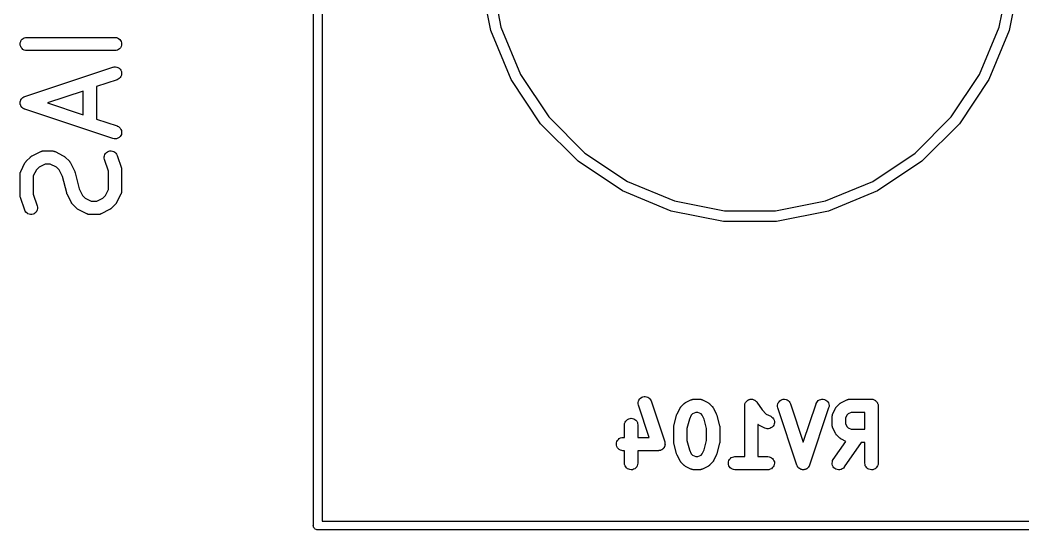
# Model space of a CAD drawing. Extents: x -14.42 to -9.41, y 0.06 to 0.58.
# Drawn here: x -12.6092 to -12.1617, y 0.0571 to 0.2845 of the extents above; entities that cross this region are included whole.
import ezdxf

# ---------------------------------------------------------------- set-up
doc = ezdxf.new("R2010")
doc.units = 0
doc.header["$MEASUREMENT"] = 0
doc.layers.add('BLACK', color=7, linetype='CONTINUOUS')

msp = doc.modelspace()

# ---------------------------------------------------------------- linework, layer by layer
at = {"layer": 'BLACK', "linetype": 'CONTINUOUS'}
for p, q in [((-12.4783, 0.05915), (-12.4783, 0.5314)), ((-12.4744, 0.52953), (-12.4744, 0.06102)), ((-12.3991, 0.27987), (-12.4037, 0.30311)), ((-12.399, 0.30358), (-12.3946, 0.28125)), ((-12.1723, 0.28125), (-12.1679, 0.30358)), ((-12.1632, 0.30311), (-12.1678, 0.27987)), ((-12.3901, 0.25799), (-12.3991, 0.27987)), ((-12.3946, 0.28125), (-12.3859, 0.26021)), ((-12.181, 0.26021), (-12.1723, 0.28125)), ((-12.1678, 0.27987), (-12.1769, 0.25799)), ((-12.6092, 0.27383), (-12.6091, 0.2744)), ((-12.6091, 0.27326), (-12.6092, 0.27383)), ((-12.6091, 0.2744), (-12.6089, 0.27495)), ((-12.6089, 0.2727), (-12.6091, 0.27326)), ((-12.6089, 0.27495), (-12.6087, 0.27546)), ((-12.6087, 0.27546), (-12.6083, 0.27591)), ((-12.6083, 0.27591), (-12.6078, 0.27627)), ((-12.6078, 0.27627), (-12.6073, 0.27654)), ((-12.6073, 0.27654), (-12.6068, 0.27671)), ((-12.6068, 0.27671), (-12.6062, 0.27676)), ((-12.6062, 0.27676), (-12.5668, 0.27676)), ((-12.5668, 0.27676), (-12.5662, 0.2767)), ((-12.5668, 0.27676), (-12.5668, 0.27676)), ((-12.5662, 0.2767), (-12.5657, 0.27652)), ((-12.5657, 0.27652), (-12.5652, 0.27625)), ((-12.5652, 0.27625), (-12.5647, 0.27587)), ((-12.5647, 0.27587), (-12.5644, 0.27543)), ((-12.5644, 0.27543), (-12.5641, 0.27492)), ((-12.5641, 0.27492), (-12.5639, 0.27436)), ((-12.5639, 0.27322), (-12.5641, 0.27266)), ((-12.5639, 0.27436), (-12.5639, 0.27379)), ((-12.5639, 0.27379), (-12.5639, 0.27322)), ((-12.6087, 0.27219), (-12.6089, 0.2727)), ((-12.6083, 0.27174), (-12.6087, 0.27219)), ((-12.6079, 0.27137), (-12.6083, 0.27174)), ((-12.6074, 0.2711), (-12.6079, 0.27137)), ((-12.6068, 0.27092), (-12.6074, 0.2711)), ((-12.6062, 0.27086), (-12.6068, 0.27092)), ((-12.5668, 0.27086), (-12.6062, 0.27086)), ((-12.6062, 0.27086), (-12.6062, 0.27086)), ((-12.5663, 0.27091), (-12.5668, 0.27086)), ((-12.5657, 0.27108), (-12.5663, 0.27091)), ((-12.5652, 0.27135), (-12.5657, 0.27108)), ((-12.5648, 0.27171), (-12.5652, 0.27135)), ((-12.5644, 0.27216), (-12.5648, 0.27171)), ((-12.5641, 0.27266), (-12.5644, 0.27216)), ((-12.6071, 0.25036), (-12.5678, 0.26349)), ((-12.5678, 0.26349), (-12.5677, 0.2635)), ((-12.5677, 0.2635), (-12.5672, 0.26362)), ((-12.5672, 0.26362), (-12.5666, 0.26363)), ((-12.5666, 0.26363), (-12.566, 0.26353)), ((-12.566, 0.26353), (-12.5655, 0.26331)), ((-12.5655, 0.26331), (-12.565, 0.263)), ((-12.565, 0.263), (-12.5646, 0.2626)), ((-12.5646, 0.2626), (-12.5643, 0.26213)), ((-12.5643, 0.26213), (-12.564, 0.2616)), ((-12.564, 0.25989), (-12.5642, 0.25936)), ((-12.564, 0.2616), (-12.5639, 0.26104)), ((-12.5639, 0.26046), (-12.564, 0.25989)), ((-12.5639, 0.26104), (-12.5639, 0.26046)), ((-12.3859, 0.26021), (-12.3732, 0.24128)), ((-12.1937, 0.24128), (-12.181, 0.26021)), ((-12.5659, 0.25788), (-12.5751, 0.25481)), ((-12.5654, 0.25812), (-12.5659, 0.25788)), ((-12.5649, 0.25845), (-12.5654, 0.25812)), ((-12.5645, 0.25887), (-12.5649, 0.25845)), ((-12.5642, 0.25936), (-12.5645, 0.25887)), ((-12.3769, 0.23828), (-12.3901, 0.25799)), ((-12.1769, 0.25799), (-12.19, 0.23828)), ((-12.581, 0.25284), (-12.5969, 0.24756)), ((-12.581, 0.24229), (-12.581, 0.25284)), ((-12.5751, 0.25481), (-12.5751, 0.24032)), ((-12.6092, 0.24738), (-12.6091, 0.24758)), ((-12.6091, 0.2473), (-12.6092, 0.24738)), ((-12.6091, 0.24815), (-12.609, 0.24835)), ((-12.6091, 0.24796), (-12.6091, 0.24815)), ((-12.6091, 0.24787), (-12.6091, 0.24796)), ((-12.6091, 0.24779), (-12.6091, 0.24787)), ((-12.6091, 0.24758), (-12.6091, 0.24779)), ((-12.6091, 0.24721), (-12.6091, 0.2473)), ((-12.6091, 0.24701), (-12.6091, 0.24721)), ((-12.6091, 0.24681), (-12.6091, 0.24701)), ((-12.609, 0.24673), (-12.6091, 0.24681)), ((-12.609, 0.24852), (-12.6089, 0.2487)), ((-12.609, 0.24843), (-12.609, 0.24852)), ((-12.609, 0.24835), (-12.609, 0.24843)), ((-12.609, 0.24665), (-12.609, 0.24673)), ((-12.6089, 0.24646), (-12.609, 0.24665)), ((-12.6089, 0.2487), (-12.6088, 0.24889)), ((-12.6089, 0.24627), (-12.6089, 0.24646)), ((-12.6088, 0.2462), (-12.6089, 0.24627)), ((-12.6088, 0.24904), (-12.6086, 0.24921)), ((-12.6088, 0.24896), (-12.6088, 0.24904)), ((-12.6088, 0.24889), (-12.6088, 0.24896)), ((-12.6088, 0.24612), (-12.6088, 0.2462)), ((-12.6086, 0.24921), (-12.6085, 0.24938)), ((-12.6085, 0.24944), (-12.6084, 0.24951)), ((-12.6085, 0.24938), (-12.6085, 0.24944)), ((-12.6084, 0.24951), (-12.6083, 0.24965)), ((-12.6083, 0.24965), (-12.6081, 0.2498)), ((-12.6081, 0.24985), (-12.608, 0.2499)), ((-12.6081, 0.2498), (-12.6081, 0.24985)), ((-12.608, 0.2499), (-12.6078, 0.25001)), ((-12.6078, 0.25001), (-12.6077, 0.25013)), ((-12.6077, 0.25013), (-12.6076, 0.25016)), ((-12.6076, 0.25016), (-12.6075, 0.25021)), ((-12.6075, 0.25021), (-12.6073, 0.25028)), ((-12.6073, 0.25028), (-12.6071, 0.25036)), ((-12.5969, 0.24756), (-12.581, 0.24229)), ((-12.6087, 0.24595), (-12.6088, 0.24612)), ((-12.6086, 0.24578), (-12.6087, 0.24595)), ((-12.6085, 0.24572), (-12.6086, 0.24578)), ((-12.6085, 0.24565), (-12.6085, 0.24572)), ((-12.6083, 0.24551), (-12.6085, 0.24565)), ((-12.6082, 0.24536), (-12.6083, 0.24551)), ((-12.6081, 0.24531), (-12.6082, 0.24536)), ((-12.608, 0.24525), (-12.6081, 0.24531)), ((-12.6079, 0.24514), (-12.608, 0.24525)), ((-12.6077, 0.24502), (-12.6079, 0.24514)), ((-12.6076, 0.24498), (-12.6077, 0.24502)), ((-12.6076, 0.24494), (-12.6076, 0.24498)), ((-12.6074, 0.24486), (-12.6076, 0.24494)), ((-12.6072, 0.24477), (-12.6074, 0.24486)), ((-12.6071, 0.24476), (-12.6072, 0.24477)), ((-12.5678, 0.23164), (-12.6071, 0.24476)), ((-12.5751, 0.24032), (-12.5659, 0.23724)), ((-12.5659, 0.23724), (-12.5659, 0.23723)), ((-12.5659, 0.23723), (-12.5653, 0.23699)), ((-12.3601, 0.22153), (-12.3769, 0.23828)), ((-12.3732, 0.24128), (-12.3571, 0.22518)), ((-12.2098, 0.22518), (-12.1937, 0.24128)), ((-12.19, 0.23828), (-12.2068, 0.22153)), ((-12.5653, 0.23699), (-12.5649, 0.23665)), ((-12.5649, 0.23665), (-12.5645, 0.23622)), ((-12.5643, 0.23296), (-12.5646, 0.23249)), ((-12.5645, 0.23622), (-12.5642, 0.23573)), ((-12.564, 0.23349), (-12.5643, 0.23296)), ((-12.5642, 0.23573), (-12.564, 0.23519)), ((-12.564, 0.23519), (-12.5639, 0.23462)), ((-12.5639, 0.23405), (-12.564, 0.23349)), ((-12.5639, 0.23462), (-12.5639, 0.23405)), ((-12.5672, 0.23151), (-12.5678, 0.23164)), ((-12.5666, 0.23149), (-12.5672, 0.23151)), ((-12.5661, 0.23159), (-12.5666, 0.23149)), ((-12.5655, 0.23179), (-12.5661, 0.23159)), ((-12.565, 0.2321), (-12.5655, 0.23179)), ((-12.5646, 0.23249), (-12.565, 0.2321)), ((-12.6042, 0.22372), (-12.6041, 0.22379)), ((-12.6041, 0.22379), (-12.6039, 0.22387)), ((-12.6039, 0.22387), (-12.6038, 0.22396)), ((-12.6038, 0.22396), (-12.6, 0.22583)), ((-12.6, 0.22585), (-12.5999, 0.22588)), ((-12.6, 0.22583), (-12.6, 0.22585)), ((-12.5999, 0.22588), (-12.5998, 0.22592)), ((-12.5998, 0.22592), (-12.5996, 0.22598)), ((-12.5996, 0.22598), (-12.5994, 0.22605)), ((-12.5994, 0.22606), (-12.5993, 0.22609)), ((-12.5994, 0.22605), (-12.5994, 0.22606)), ((-12.5993, 0.22609), (-12.5991, 0.22611)), ((-12.5991, 0.22611), (-12.5989, 0.22614)), ((-12.5989, 0.22614), (-12.5988, 0.22614)), ((-12.5988, 0.22614), (-12.5987, 0.22614)), ((-12.5987, 0.22614), (-12.595, 0.22614)), ((-12.595, 0.22614), (-12.5949, 0.22614)), ((-12.5949, 0.22614), (-12.5948, 0.22613)), ((-12.5948, 0.22613), (-12.5947, 0.22614)), ((-12.5947, 0.22614), (-12.5945, 0.2261)), ((-12.5945, 0.2261), (-12.5943, 0.22608)), ((-12.5943, 0.22608), (-12.5943, 0.22605)), ((-12.5943, 0.22605), (-12.5942, 0.22604)), ((-12.5942, 0.22604), (-12.594, 0.22597)), ((-12.594, 0.22597), (-12.5938, 0.2259)), ((-12.5938, 0.2259), (-12.5937, 0.22586)), ((-12.5937, 0.22586), (-12.5936, 0.22583)), ((-12.5936, 0.22583), (-12.5899, 0.22396)), ((-12.5899, 0.22396), (-12.5899, 0.22394)), ((-12.5899, 0.22394), (-12.5897, 0.22385)), ((-12.5897, 0.22385), (-12.5896, 0.22377)), ((-12.5896, 0.22377), (-12.5895, 0.22369)), ((-12.5717, 0.22344), (-12.5715, 0.224)), ((-12.5715, 0.224), (-12.5713, 0.22454)), ((-12.5713, 0.22454), (-12.571, 0.22502)), ((-12.571, 0.22502), (-12.5706, 0.22544)), ((-12.5706, 0.22544), (-12.5702, 0.22577)), ((-12.5702, 0.22577), (-12.5696, 0.226)), ((-12.5696, 0.226), (-12.5691, 0.22612)), ((-12.5691, 0.22612), (-12.5685, 0.22614)), ((-12.5685, 0.22614), (-12.5679, 0.22604)), ((-12.5679, 0.22604), (-12.5674, 0.22583)), ((-12.5674, 0.22583), (-12.5669, 0.22552)), ((-12.5669, 0.22552), (-12.5665, 0.22512)), ((-12.5665, 0.22512), (-12.5661, 0.22465)), ((-12.5661, 0.22465), (-12.5659, 0.22412)), ((-12.5659, 0.22412), (-12.564, 0.2185)), ((-12.3571, 0.22518), (-12.3382, 0.21253)), ((-12.2287, 0.21253), (-12.2098, 0.22518)), ((-12.6088, 0.21701), (-12.607, 0.22076)), ((-12.607, 0.2208), (-12.6069, 0.22094)), ((-12.607, 0.22076), (-12.607, 0.2208)), ((-12.6069, 0.22094), (-12.6068, 0.22108)), ((-12.6068, 0.22108), (-12.6067, 0.22118)), ((-12.6067, 0.22118), (-12.6066, 0.22128)), ((-12.6066, 0.22128), (-12.6065, 0.2214)), ((-12.6065, 0.2214), (-12.6064, 0.22153)), ((-12.6064, 0.22153), (-12.6045, 0.2234)), ((-12.6045, 0.22343), (-12.6044, 0.22354)), ((-12.6045, 0.2234), (-12.6045, 0.22343)), ((-12.6044, 0.22354), (-12.6043, 0.22365)), ((-12.6043, 0.22365), (-12.6042, 0.22372)), ((-12.598, 0.22024), (-12.6007, 0.21889)), ((-12.5957, 0.22024), (-12.598, 0.22024)), ((-12.593, 0.21889), (-12.5957, 0.22024)), ((-12.5895, 0.22369), (-12.5894, 0.22362)), ((-12.5894, 0.22362), (-12.5892, 0.22351)), ((-12.5892, 0.22351), (-12.5891, 0.2234)), ((-12.5891, 0.2234), (-12.5872, 0.22153)), ((-12.5872, 0.22153), (-12.5872, 0.2215)), ((-12.5872, 0.2215), (-12.5871, 0.22137)), ((-12.5871, 0.22137), (-12.587, 0.22125)), ((-12.587, 0.22125), (-12.5869, 0.22115)), ((-12.5869, 0.22115), (-12.5869, 0.22105)), ((-12.5869, 0.22105), (-12.5868, 0.2209)), ((-12.5868, 0.2209), (-12.5867, 0.22076)), ((-12.5867, 0.22076), (-12.5848, 0.21701)), ((-12.5716, 0.22286), (-12.5717, 0.22344)), ((-12.5715, 0.2223), (-12.5716, 0.22286)), ((-12.5715, 0.22226), (-12.5715, 0.2223)), ((-12.5698, 0.21709), (-12.5715, 0.22226)), ((-12.3404, 0.20837), (-12.3601, 0.22153)), ((-12.2068, 0.22153), (-12.2265, 0.20837)), ((-12.6092, 0.21591), (-12.6091, 0.2161)), ((-12.6091, 0.21582), (-12.6092, 0.21591)), ((-12.6092, 0.21573), (-12.6091, 0.21582)), ((-12.6092, 0.21569), (-12.6092, 0.21573)), ((-12.6092, 0.20632), (-12.6092, 0.21569)), ((-12.6091, 0.21647), (-12.609, 0.21666)), ((-12.6091, 0.21639), (-12.6091, 0.21647)), ((-12.6091, 0.21631), (-12.6091, 0.21639)), ((-12.6091, 0.2161), (-12.6091, 0.21631)), ((-12.609, 0.21666), (-12.6089, 0.21685)), ((-12.6089, 0.21693), (-12.6088, 0.21701)), ((-12.6089, 0.21685), (-12.6089, 0.21693)), ((-12.6019, 0.21769), (-12.6033, 0.21499)), ((-12.6033, 0.21499), (-12.6033, 0.2068)), ((-12.6007, 0.21889), (-12.6019, 0.21769)), ((-12.5918, 0.21769), (-12.593, 0.21889)), ((-12.5902, 0.21466), (-12.5918, 0.21769)), ((-12.5848, 0.21701), (-12.5848, 0.21698)), ((-12.5848, 0.21698), (-12.5848, 0.21696)), ((-12.5848, 0.21696), (-12.5848, 0.21695)), ((-12.5848, 0.21695), (-12.5847, 0.21669)), ((-12.5847, 0.21669), (-12.5846, 0.21643)), ((-12.5846, 0.21643), (-12.5846, 0.21642)), ((-12.5846, 0.21642), (-12.5846, 0.21641)), ((-12.5846, 0.21641), (-12.5828, 0.20922)), ((-12.5698, 0.20889), (-12.5698, 0.21709)), ((-12.564, 0.2185), (-12.564, 0.21846)), ((-12.564, 0.21846), (-12.564, 0.2183)), ((-12.564, 0.2183), (-12.5639, 0.21814)), ((-12.5639, 0.21814), (-12.5639, 0.21802)), ((-12.5639, 0.21802), (-12.5639, 0.2179)), ((-12.5639, 0.2179), (-12.5639, 0.21773)), ((-12.5639, 0.21773), (-12.5639, 0.21757)), ((-12.5639, 0.21757), (-12.5639, 0.20819)), ((-12.5884, 0.20748), (-12.5902, 0.21466)), ((-12.3382, 0.21253), (-12.3172, 0.20382)), ((-12.2498, 0.20382), (-12.2287, 0.21253)), ((-12.6091, 0.20615), (-12.6092, 0.20632)), ((-12.6091, 0.20599), (-12.6091, 0.20615)), ((-12.6091, 0.20587), (-12.6091, 0.20599)), ((-12.6091, 0.20574), (-12.6091, 0.20587)), ((-12.6033, 0.2068), (-12.6015, 0.20163)), ((-12.5884, 0.20746), (-12.5884, 0.20748)), ((-12.5884, 0.20745), (-12.5884, 0.20746)), ((-12.5883, 0.20719), (-12.5884, 0.20745)), ((-12.5883, 0.20693), (-12.5883, 0.20719)), ((-12.5882, 0.20692), (-12.5883, 0.20693)), ((-12.5882, 0.20691), (-12.5882, 0.20692)), ((-12.5882, 0.20687), (-12.5882, 0.20691)), ((-12.5863, 0.20312), (-12.5882, 0.20687)), ((-12.5828, 0.20922), (-12.5813, 0.20619)), ((-12.5813, 0.20619), (-12.5801, 0.205)), ((-12.5723, 0.205), (-12.5711, 0.20619)), ((-12.5711, 0.20619), (-12.5698, 0.20889)), ((-12.5642, 0.20687), (-12.5661, 0.20312)), ((-12.5641, 0.20703), (-12.5642, 0.20695)), ((-12.5642, 0.20695), (-12.5642, 0.20687)), ((-12.564, 0.20741), (-12.5641, 0.20722)), ((-12.5641, 0.20722), (-12.5641, 0.20703)), ((-12.5639, 0.20758), (-12.564, 0.2075)), ((-12.564, 0.2075), (-12.564, 0.20741)), ((-12.5639, 0.20819), (-12.5639, 0.20815)), ((-12.5639, 0.20815), (-12.5639, 0.20806)), ((-12.5639, 0.20806), (-12.5639, 0.20798)), ((-12.5639, 0.20798), (-12.5639, 0.20778)), ((-12.5639, 0.20778), (-12.5639, 0.20758)), ((-12.3186, 0.1993), (-12.3404, 0.20837)), ((-12.2265, 0.20837), (-12.2484, 0.1993)), ((-12.6091, 0.20559), (-12.6091, 0.20574)), ((-12.609, 0.20542), (-12.6091, 0.20559)), ((-12.609, 0.20538), (-12.609, 0.20542)), ((-12.6071, 0.19976), (-12.609, 0.20538)), ((-12.6015, 0.20163), (-12.6015, 0.20159)), ((-12.6015, 0.20159), (-12.6014, 0.20103)), ((-12.5863, 0.20298), (-12.5863, 0.20312)), ((-12.5862, 0.20283), (-12.5863, 0.20298)), ((-12.5861, 0.20274), (-12.5862, 0.20283)), ((-12.586, 0.20264), (-12.5861, 0.20274)), ((-12.5859, 0.20251), (-12.586, 0.20264)), ((-12.5858, 0.20239), (-12.5859, 0.20251)), ((-12.5858, 0.20236), (-12.5858, 0.20239)), ((-12.5839, 0.20048), (-12.5858, 0.20236)), ((-12.5801, 0.205), (-12.5774, 0.20365)), ((-12.5774, 0.20365), (-12.575, 0.20365)), ((-12.575, 0.20365), (-12.5723, 0.205)), ((-12.5666, 0.20236), (-12.5685, 0.20048)), ((-12.5665, 0.20248), (-12.5666, 0.20236)), ((-12.5664, 0.2026), (-12.5665, 0.20248)), ((-12.5663, 0.20271), (-12.5664, 0.2026)), ((-12.5662, 0.20295), (-12.5663, 0.2028)), ((-12.5663, 0.2028), (-12.5663, 0.20271)), ((-12.5661, 0.20309), (-12.5662, 0.20295)), ((-12.5661, 0.20312), (-12.5661, 0.20309)), ((-12.3172, 0.20382), (-12.2948, 0.19938)), ((-12.2721, 0.19938), (-12.2498, 0.20382)), ((-12.6069, 0.19923), (-12.6071, 0.19976)), ((-12.6066, 0.19876), (-12.6069, 0.19923)), ((-12.6061, 0.19837), (-12.6066, 0.19876)), ((-12.6057, 0.19806), (-12.6061, 0.19837)), ((-12.6051, 0.19785), (-12.6057, 0.19806)), ((-12.6046, 0.19775), (-12.6051, 0.19785)), ((-12.604, 0.19776), (-12.6046, 0.19775)), ((-12.6034, 0.19789), (-12.604, 0.19776)), ((-12.6029, 0.19812), (-12.6034, 0.19789)), ((-12.6024, 0.19845), (-12.6029, 0.19812)), ((-12.602, 0.19886), (-12.6024, 0.19845)), ((-12.6017, 0.19935), (-12.602, 0.19886)), ((-12.6015, 0.19988), (-12.6017, 0.19935)), ((-12.6014, 0.20045), (-12.6015, 0.19988)), ((-12.6014, 0.20103), (-12.6014, 0.20045)), ((-12.5838, 0.20037), (-12.5839, 0.20048)), ((-12.5837, 0.20026), (-12.5838, 0.20037)), ((-12.5836, 0.20019), (-12.5837, 0.20026)), ((-12.5835, 0.20011), (-12.5836, 0.20019)), ((-12.5833, 0.20004), (-12.5835, 0.20011)), ((-12.5832, 0.19995), (-12.5833, 0.20004)), ((-12.5832, 0.19993), (-12.5832, 0.19995)), ((-12.5794, 0.19805), (-12.5832, 0.19993)), ((-12.5793, 0.19802), (-12.5794, 0.19805)), ((-12.5792, 0.19798), (-12.5793, 0.19802)), ((-12.5791, 0.19792), (-12.5792, 0.19798)), ((-12.5789, 0.19785), (-12.5791, 0.19792)), ((-12.5788, 0.19783), (-12.5789, 0.19785)), ((-12.5787, 0.19781), (-12.5788, 0.19783)), ((-12.5785, 0.19778), (-12.5787, 0.19781)), ((-12.5783, 0.19775), (-12.5785, 0.19778)), ((-12.5782, 0.19775), (-12.5783, 0.19775)), ((-12.5781, 0.19774), (-12.5782, 0.19775)), ((-12.5743, 0.19774), (-12.5781, 0.19774)), ((-12.5781, 0.19774), (-12.5781, 0.19774)), ((-12.5742, 0.19775), (-12.5743, 0.19774)), ((-12.574, 0.19778), (-12.5742, 0.19775)), ((-12.5742, 0.19775), (-12.5742, 0.19775)), ((-12.5738, 0.1978), (-12.574, 0.19778)), ((-12.5737, 0.19782), (-12.5738, 0.1978)), ((-12.5736, 0.19784), (-12.5737, 0.19782)), ((-12.5734, 0.1979), (-12.5736, 0.19784)), ((-12.5732, 0.19796), (-12.5734, 0.1979)), ((-12.5731, 0.198), (-12.5732, 0.19796)), ((-12.573, 0.19805), (-12.5731, 0.19803)), ((-12.5731, 0.19803), (-12.5731, 0.198)), ((-12.5693, 0.19993), (-12.573, 0.19805)), ((-12.5691, 0.20002), (-12.5693, 0.19993)), ((-12.569, 0.20009), (-12.5691, 0.20002)), ((-12.5689, 0.20017), (-12.569, 0.20009)), ((-12.5688, 0.20023), (-12.5689, 0.20017)), ((-12.5687, 0.20035), (-12.5688, 0.20023)), ((-12.5685, 0.20045), (-12.5687, 0.20035)), ((-12.5685, 0.20048), (-12.5685, 0.20045)), ((-12.2953, 0.19468), (-12.3186, 0.1993)), ((-12.2948, 0.19938), (-12.2721, 0.19938)), ((-12.2484, 0.1993), (-12.2716, 0.19468)), ((-12.2716, 0.19468), (-12.2953, 0.19468)), ((-12.3318, 0.11623), (-12.3313, 0.11646)), ((-12.3313, 0.11646), (-12.3307, 0.11659)), ((-12.3307, 0.11659), (-12.3302, 0.1166)), ((-12.3302, 0.1166), (-12.3296, 0.1165)), ((-12.3296, 0.1165), (-12.3291, 0.11629)), ((-12.3333, 0.1139), (-12.3332, 0.11447)), ((-12.3333, 0.11333), (-12.3333, 0.1139)), ((-12.3332, 0.11276), (-12.3333, 0.11333)), ((-12.3332, 0.11447), (-12.333, 0.11501)), ((-12.3332, 0.11272), (-12.3332, 0.11276)), ((-12.3284, 0.09833), (-12.3332, 0.11272)), ((-12.333, 0.11501), (-12.3327, 0.11549)), ((-12.3327, 0.11549), (-12.3323, 0.1159)), ((-12.3323, 0.1159), (-12.3318, 0.11623)), ((-12.3291, 0.11629), (-12.3286, 0.11599)), ((-12.3286, 0.11599), (-12.3281, 0.11559)), ((-12.3281, 0.11559), (-12.3278, 0.11512)), ((-12.3278, 0.11512), (-12.3276, 0.11459)), ((-12.3276, 0.11459), (-12.3215, 0.09631)), ((-12.3144, 0.11184), (-12.3143, 0.11196)), ((-12.3143, 0.11196), (-12.3142, 0.11209)), ((-12.3142, 0.11209), (-12.313, 0.11331)), ((-12.313, 0.11331), (-12.3129, 0.11334)), ((-12.3129, 0.11334), (-12.3128, 0.11344)), ((-12.3128, 0.11344), (-12.3127, 0.11356)), ((-12.3127, 0.11356), (-12.3126, 0.11362)), ((-12.3126, 0.11362), (-12.3125, 0.1137)), ((-12.3125, 0.1137), (-12.3123, 0.11377)), ((-12.3123, 0.11377), (-12.3122, 0.11386)), ((-12.3122, 0.11386), (-12.3098, 0.11508)), ((-12.3098, 0.11508), (-12.3097, 0.1151)), ((-12.3097, 0.1151), (-12.3096, 0.11513)), ((-12.3096, 0.11517), (-12.3094, 0.11523)), ((-12.3096, 0.11513), (-12.3096, 0.11517)), ((-12.3094, 0.11523), (-12.3092, 0.1153)), ((-12.3092, 0.1153), (-12.3091, 0.11531)), ((-12.3091, 0.11531), (-12.309, 0.11534)), ((-12.309, 0.11534), (-12.3088, 0.11535)), ((-12.3088, 0.11535), (-12.3086, 0.11539)), ((-12.3086, 0.11539), (-12.3085, 0.11538)), ((-12.3085, 0.11538), (-12.3084, 0.11539)), ((-12.3084, 0.11539), (-12.306, 0.11539)), ((-12.306, 0.11539), (-12.3059, 0.11538)), ((-12.306, 0.11539), (-12.306, 0.11539)), ((-12.3059, 0.11538), (-12.3058, 0.11538)), ((-12.3058, 0.11538), (-12.3056, 0.11535)), ((-12.3056, 0.11535), (-12.3054, 0.11533)), ((-12.3054, 0.11533), (-12.3053, 0.1153)), ((-12.3053, 0.1153), (-12.3052, 0.11529)), ((-12.3052, 0.11529), (-12.305, 0.11521)), ((-12.305, 0.11521), (-12.3048, 0.11515)), ((-12.3048, 0.11515), (-12.3048, 0.11511)), ((-12.3048, 0.11511), (-12.3047, 0.11508)), ((-12.3047, 0.11508), (-12.3023, 0.11386)), ((-12.3023, 0.11386), (-12.3022, 0.11384)), ((-12.3022, 0.11384), (-12.3021, 0.11375)), ((-12.3021, 0.11375), (-12.3019, 0.11367)), ((-12.3019, 0.11367), (-12.3018, 0.1136)), ((-12.3018, 0.1136), (-12.3017, 0.11353)), ((-12.3017, 0.11353), (-12.3016, 0.11341)), ((-12.3016, 0.11341), (-12.3015, 0.11331)), ((-12.3015, 0.11331), (-12.3003, 0.11209)), ((-12.3003, 0.11209), (-12.3002, 0.11206)), ((-12.3002, 0.11206), (-12.3001, 0.11193)), ((-12.3001, 0.11193), (-12.3, 0.11181)), ((-12.2858, 0.11276), (-12.2857, 0.11305)), ((-12.2858, 0.11248), (-12.2858, 0.11276)), ((-12.2858, 0.11244), (-12.2858, 0.11248)), ((-12.2858, 0.11248), (-12.2858, 0.11248)), ((-12.2858, 0.11248), (-12.2858, 0.11248)), ((-12.2858, 0.11248), (-12.2858, 0.11248)), ((-12.2858, 0.0898), (-12.2858, 0.11244)), ((-12.2857, 0.11334), (-12.2856, 0.1136)), ((-12.2857, 0.11305), (-12.2857, 0.11334)), ((-12.2857, 0.11305), (-12.2857, 0.11305)), ((-12.2857, 0.11305), (-12.2857, 0.11305)), ((-12.2856, 0.1136), (-12.2854, 0.11386)), ((-12.2856, 0.1136), (-12.2856, 0.1136)), ((-12.2856, 0.1136), (-12.2856, 0.1136)), ((-12.2854, 0.11386), (-12.2853, 0.1141)), ((-12.2853, 0.11411), (-12.2851, 0.11433)), ((-12.2853, 0.1141), (-12.2853, 0.11411)), ((-12.2853, 0.1141), (-12.2853, 0.1141)), ((-12.2851, 0.11433), (-12.2849, 0.11454)), ((-12.2849, 0.11455), (-12.2847, 0.11472)), ((-12.2849, 0.11454), (-12.2849, 0.11455)), ((-12.2849, 0.11455), (-12.2849, 0.11455)), ((-12.2847, 0.11472), (-12.2845, 0.11491)), ((-12.2845, 0.11491), (-12.2842, 0.11504)), ((-12.2845, 0.11491), (-12.2845, 0.11491)), ((-12.2845, 0.11491), (-12.2845, 0.11491)), ((-12.2842, 0.11504), (-12.284, 0.11517)), ((-12.284, 0.11518), (-12.2837, 0.11526)), ((-12.284, 0.11517), (-12.284, 0.11518)), ((-12.284, 0.11518), (-12.284, 0.11518)), ((-12.2837, 0.11526), (-12.2834, 0.11534)), ((-12.2834, 0.11534), (-12.2831, 0.11536)), ((-12.2834, 0.11534), (-12.2834, 0.11534)), ((-12.2834, 0.11534), (-12.2834, 0.11534)), ((-12.2831, 0.11536), (-12.2828, 0.11539)), ((-12.2828, 0.11539), (-12.2828, 0.11539)), ((-12.2828, 0.11539), (-12.2826, 0.11536)), ((-12.2828, 0.11539), (-12.2828, 0.11539)), ((-12.2826, 0.11536), (-12.2823, 0.11533)), ((-12.2823, 0.11533), (-12.2823, 0.11533)), ((-12.2823, 0.11533), (-12.2823, 0.11533)), ((-12.2823, 0.11533), (-12.282, 0.11525)), ((-12.282, 0.11525), (-12.2817, 0.11516)), ((-12.2817, 0.11516), (-12.2817, 0.11516)), ((-12.2817, 0.11516), (-12.2817, 0.11516)), ((-12.2817, 0.11516), (-12.2814, 0.11502)), ((-12.2814, 0.11502), (-12.2812, 0.11489)), ((-12.2812, 0.11489), (-12.2812, 0.11489)), ((-12.2812, 0.11489), (-12.2812, 0.11489)), ((-12.2812, 0.11489), (-12.281, 0.1147)), ((-12.281, 0.1147), (-12.2808, 0.11452)), ((-12.2808, 0.11452), (-12.2808, 0.11452)), ((-12.2808, 0.11452), (-12.2808, 0.11452)), ((-12.2808, 0.11452), (-12.2806, 0.1143)), ((-12.2806, 0.1143), (-12.2804, 0.11408)), ((-12.2804, 0.11408), (-12.2781, 0.11066)), ((-12.2712, 0.11268), (-12.2711, 0.11325)), ((-12.2712, 0.11211), (-12.2712, 0.11268)), ((-12.271, 0.11154), (-12.2712, 0.11211)), ((-12.2711, 0.11325), (-12.2709, 0.11379)), ((-12.2709, 0.11379), (-12.2705, 0.11427)), ((-12.2705, 0.11427), (-12.2701, 0.11469)), ((-12.2701, 0.11469), (-12.2697, 0.11502)), ((-12.2697, 0.11502), (-12.2691, 0.11525)), ((-12.2691, 0.11525), (-12.2686, 0.11537)), ((-12.2686, 0.11537), (-12.268, 0.11538)), ((-12.268, 0.11538), (-12.2674, 0.11528)), ((-12.2674, 0.11528), (-12.2669, 0.11507)), ((-12.2669, 0.11507), (-12.2664, 0.11477)), ((-12.2664, 0.11477), (-12.266, 0.11437)), ((-12.266, 0.11437), (-12.2657, 0.1139)), ((-12.2657, 0.1139), (-12.2654, 0.11337)), ((-12.2654, 0.11337), (-12.2597, 0.09619)), ((-12.2597, 0.09619), (-12.254, 0.11337)), ((-12.254, 0.11341), (-12.2537, 0.11393)), ((-12.254, 0.11337), (-12.254, 0.11341)), ((-12.2537, 0.11393), (-12.2534, 0.1144)), ((-12.2534, 0.1144), (-12.253, 0.11479)), ((-12.253, 0.11479), (-12.2525, 0.11509)), ((-12.2525, 0.11509), (-12.2519, 0.11529)), ((-12.2519, 0.11529), (-12.2514, 0.11539)), ((-12.2514, 0.11539), (-12.2508, 0.11537)), ((-12.2508, 0.11537), (-12.2502, 0.11523)), ((-12.2502, 0.11523), (-12.2497, 0.11499)), ((-12.2497, 0.11499), (-12.2492, 0.11466)), ((-12.2492, 0.11466), (-12.2488, 0.11424)), ((-12.2488, 0.11424), (-12.2485, 0.11375)), ((-12.2485, 0.11375), (-12.2483, 0.11321)), ((-12.2482, 0.11207), (-12.2484, 0.11151)), ((-12.2483, 0.11321), (-12.2482, 0.11264)), ((-12.2482, 0.11264), (-12.2482, 0.11207)), ((-12.245, 0.11184), (-12.2448, 0.11196)), ((-12.2448, 0.11196), (-12.2447, 0.11209)), ((-12.2447, 0.11209), (-12.2435, 0.11331)), ((-12.2435, 0.11334), (-12.2434, 0.11344)), ((-12.2435, 0.11331), (-12.2435, 0.11334)), ((-12.2434, 0.11344), (-12.2432, 0.11356)), ((-12.2432, 0.11356), (-12.2431, 0.11362)), ((-12.2431, 0.11362), (-12.243, 0.1137)), ((-12.243, 0.1137), (-12.2429, 0.11377)), ((-12.2429, 0.11377), (-12.2427, 0.11386)), ((-12.2427, 0.11386), (-12.2403, 0.11508)), ((-12.2403, 0.1151), (-12.2402, 0.11513)), ((-12.2403, 0.11508), (-12.2403, 0.1151)), ((-12.2402, 0.11513), (-12.2401, 0.11517)), ((-12.2401, 0.11517), (-12.2399, 0.11523)), ((-12.2399, 0.11523), (-12.2397, 0.1153)), ((-12.2397, 0.1153), (-12.2396, 0.11531)), ((-12.2396, 0.11534), (-12.2394, 0.11535)), ((-12.2396, 0.11531), (-12.2396, 0.11534)), ((-12.2394, 0.11535), (-12.2392, 0.11539)), ((-12.2392, 0.11539), (-12.2391, 0.11538)), ((-12.2391, 0.11538), (-12.239, 0.11539)), ((-12.239, 0.11539), (-12.2292, 0.11539)), ((-12.2292, 0.11539), (-12.2292, 0.11539)), ((-12.2292, 0.11539), (-12.2292, 0.11539)), ((-12.2292, 0.11539), (-12.2292, 0.11539)), ((-12.2292, 0.11539), (-12.2289, 0.11536)), ((-12.2292, 0.11539), (-12.2292, 0.11539)), ((-12.2289, 0.11536), (-12.2286, 0.11533)), ((-12.2286, 0.11533), (-12.2286, 0.11533)), ((-12.2286, 0.11533), (-12.2286, 0.11533)), ((-12.2286, 0.11533), (-12.2284, 0.11524)), ((-12.2284, 0.11524), (-12.2281, 0.11516)), ((-12.2281, 0.11516), (-12.2281, 0.11516)), ((-12.2281, 0.11516), (-12.2281, 0.11515)), ((-12.2281, 0.11515), (-12.2278, 0.11502)), ((-12.2278, 0.11502), (-12.2276, 0.11489)), ((-12.2276, 0.11489), (-12.2276, 0.11488)), ((-12.2276, 0.11488), (-12.2276, 0.11488)), ((-12.2276, 0.11488), (-12.2274, 0.1147)), ((-12.2274, 0.1147), (-12.2271, 0.11452)), ((-12.2271, 0.11452), (-12.2271, 0.11451)), ((-12.2271, 0.11451), (-12.2271, 0.1145)), ((-12.2271, 0.1145), (-12.227, 0.11429)), ((-12.227, 0.11429), (-12.2268, 0.11407)), ((-12.2268, 0.11407), (-12.2268, 0.11406)), ((-12.2268, 0.11406), (-12.2268, 0.11406)), ((-12.2268, 0.11406), (-12.2266, 0.11381)), ((-12.2266, 0.11381), (-12.2265, 0.11356)), ((-12.2265, 0.11356), (-12.2265, 0.11355)), ((-12.2265, 0.11355), (-12.2265, 0.11354)), ((-12.2265, 0.11354), (-12.2264, 0.11328)), ((-12.2264, 0.11328), (-12.2263, 0.11301)), ((-12.2263, 0.11301), (-12.2263, 0.113)), ((-12.2263, 0.113), (-12.2263, 0.11299)), ((-12.2263, 0.11299), (-12.2263, 0.11272)), ((-12.2263, 0.11272), (-12.2263, 0.11244)), ((-12.2263, 0.11244), (-12.2263, 0.08685)), ((-12.3174, 0.10341), (-12.3162, 0.10828)), ((-12.3162, 0.10835), (-12.3161, 0.1086)), ((-12.3162, 0.10833), (-12.3162, 0.10835)), ((-12.3162, 0.10832), (-12.3162, 0.10833)), ((-12.3162, 0.10828), (-12.3162, 0.10832)), ((-12.3161, 0.1086), (-12.316, 0.10886)), ((-12.316, 0.10888), (-12.3147, 0.11132)), ((-12.316, 0.10887), (-12.316, 0.10888)), ((-12.316, 0.10886), (-12.316, 0.10887)), ((-12.3147, 0.11136), (-12.3146, 0.1115)), ((-12.3147, 0.11132), (-12.3147, 0.11136)), ((-12.3146, 0.11164), (-12.3145, 0.11174)), ((-12.3146, 0.1115), (-12.3146, 0.11164)), ((-12.3145, 0.11174), (-12.3144, 0.11184)), ((-12.3097, 0.10825), (-12.3105, 0.10653)), ((-12.3091, 0.10879), (-12.3097, 0.10825)), ((-12.3077, 0.10949), (-12.3091, 0.10879)), ((-12.3067, 0.10949), (-12.3077, 0.10949)), ((-12.3053, 0.10879), (-12.3067, 0.10949)), ((-12.3048, 0.10825), (-12.3053, 0.10879)), ((-12.3039, 0.10653), (-12.3048, 0.10825)), ((-12.3, 0.11181), (-12.3, 0.11171)), ((-12.3, 0.11171), (-12.2999, 0.11161)), ((-12.2999, 0.11161), (-12.2998, 0.11146)), ((-12.2998, 0.11146), (-12.2997, 0.11132)), ((-12.2997, 0.11132), (-12.2985, 0.10888)), ((-12.2985, 0.10888), (-12.2985, 0.10885)), ((-12.2985, 0.10885), (-12.2985, 0.10884)), ((-12.2985, 0.10884), (-12.2985, 0.10882)), ((-12.2985, 0.10882), (-12.2984, 0.10856)), ((-12.2984, 0.10856), (-12.2983, 0.10831)), ((-12.2983, 0.10831), (-12.2983, 0.10829)), ((-12.2983, 0.10829), (-12.2983, 0.10828)), ((-12.2983, 0.10828), (-12.2971, 0.10341)), ((-12.2781, 0.11066), (-12.2762, 0.10877)), ((-12.2762, 0.10877), (-12.2742, 0.10777)), ((-12.2742, 0.10777), (-12.2742, 0.10775)), ((-12.2742, 0.10775), (-12.2737, 0.10744)), ((-12.2737, 0.10744), (-12.2733, 0.10704)), ((-12.271, 0.11151), (-12.271, 0.11154)), ((-12.2625, 0.08591), (-12.271, 0.11151)), ((-12.2484, 0.11151), (-12.2569, 0.08591)), ((-12.2468, 0.10798), (-12.2467, 0.10818)), ((-12.2468, 0.10778), (-12.2468, 0.10798)), ((-12.2468, 0.10769), (-12.2468, 0.10778)), ((-12.2468, 0.10761), (-12.2468, 0.10769)), ((-12.2468, 0.10756), (-12.2468, 0.10761)), ((-12.2468, 0.10391), (-12.2468, 0.10756)), ((-12.2467, 0.10835), (-12.2466, 0.10854)), ((-12.2467, 0.10826), (-12.2467, 0.10835)), ((-12.2467, 0.10818), (-12.2467, 0.10826)), ((-12.2466, 0.10873), (-12.2465, 0.1088)), ((-12.2466, 0.10854), (-12.2466, 0.10873)), ((-12.2465, 0.10888), (-12.2453, 0.11132)), ((-12.2465, 0.1088), (-12.2465, 0.10888)), ((-12.2453, 0.11136), (-12.2452, 0.1115)), ((-12.2453, 0.11132), (-12.2453, 0.11136)), ((-12.2452, 0.1115), (-12.2451, 0.11164)), ((-12.2451, 0.11164), (-12.245, 0.11174)), ((-12.245, 0.11174), (-12.245, 0.11184)), ((-12.2402, 0.10825), (-12.2409, 0.10687)), ((-12.2397, 0.10879), (-12.2402, 0.10825)), ((-12.2383, 0.10949), (-12.2397, 0.10879)), ((-12.2322, 0.10949), (-12.2383, 0.10949)), ((-12.2322, 0.10199), (-12.2322, 0.10949)), ((-12.3394, 0.10452), (-12.3392, 0.10507)), ((-12.3394, 0.10395), (-12.3394, 0.10452)), ((-12.3394, 0.10391), (-12.3394, 0.10395)), ((-12.3394, 0.09833), (-12.3394, 0.10391)), ((-12.3392, 0.10507), (-12.3389, 0.10558)), ((-12.3389, 0.10558), (-12.3385, 0.10602)), ((-12.3385, 0.10602), (-12.3381, 0.10638)), ((-12.3381, 0.10638), (-12.3376, 0.10665)), ((-12.3376, 0.10665), (-12.337, 0.10681)), ((-12.337, 0.10681), (-12.3365, 0.10686)), ((-12.3365, 0.10686), (-12.3359, 0.1068)), ((-12.3359, 0.1068), (-12.3353, 0.10663)), ((-12.3353, 0.10663), (-12.3348, 0.10636)), ((-12.3348, 0.10636), (-12.3344, 0.10599)), ((-12.3344, 0.10599), (-12.334, 0.10554)), ((-12.334, 0.10554), (-12.3337, 0.10503)), ((-12.3337, 0.10503), (-12.3336, 0.10448)), ((-12.3336, 0.10448), (-12.3335, 0.10391)), ((-12.3335, 0.10391), (-12.3335, 0.09833)), ((-12.3175, 0.10307), (-12.3174, 0.1033)), ((-12.3175, 0.10284), (-12.3175, 0.10307)), ((-12.3174, 0.10335), (-12.3174, 0.10341)), ((-12.3174, 0.1033), (-12.3174, 0.10335)), ((-12.3105, 0.10653), (-12.3116, 0.10233)), ((-12.3029, 0.10233), (-12.3039, 0.10653)), ((-12.2971, 0.10341), (-12.297, 0.10337)), ((-12.297, 0.10337), (-12.297, 0.10331)), ((-12.297, 0.10331), (-12.297, 0.10326)), ((-12.297, 0.10326), (-12.297, 0.10303)), ((-12.297, 0.10303), (-12.297, 0.10279)), ((-12.2798, 0.10404), (-12.2799, 0.10412)), ((-12.2799, 0.10412), (-12.2799, 0.0898)), ((-12.2797, 0.10397), (-12.2798, 0.10404)), ((-12.2796, 0.10389), (-12.2797, 0.10397)), ((-12.2795, 0.10381), (-12.2796, 0.10389)), ((-12.2793, 0.10372), (-12.2795, 0.10381)), ((-12.2793, 0.10371), (-12.2793, 0.10372)), ((-12.2769, 0.10249), (-12.2793, 0.10371)), ((-12.2732, 0.1033), (-12.2736, 0.10289)), ((-12.2733, 0.10704), (-12.273, 0.10656)), ((-12.2729, 0.10379), (-12.2732, 0.1033)), ((-12.273, 0.10656), (-12.2727, 0.10603)), ((-12.2727, 0.10433), (-12.2729, 0.10379)), ((-12.2727, 0.10603), (-12.2726, 0.10547)), ((-12.2726, 0.10489), (-12.2727, 0.10433)), ((-12.2726, 0.10547), (-12.2726, 0.10489)), ((-12.2468, 0.10382), (-12.2468, 0.10391)), ((-12.2468, 0.10374), (-12.2468, 0.10382)), ((-12.2468, 0.10354), (-12.2468, 0.10374)), ((-12.2468, 0.10333), (-12.2468, 0.10354)), ((-12.2467, 0.10325), (-12.2468, 0.10333)), ((-12.2467, 0.10317), (-12.2467, 0.10325)), ((-12.2466, 0.10298), (-12.2467, 0.10317)), ((-12.2466, 0.10278), (-12.2466, 0.10298)), ((-12.2409, 0.10687), (-12.2409, 0.10461)), ((-12.2409, 0.10461), (-12.2402, 0.10322)), ((-12.2402, 0.10322), (-12.2397, 0.10268)), ((-12.3175, 0.10278), (-12.3175, 0.10284)), ((-12.3175, 0.10273), (-12.3175, 0.10278)), ((-12.3175, 0.10269), (-12.3175, 0.10273)), ((-12.3175, 0.0966), (-12.3175, 0.10269)), ((-12.3116, 0.10233), (-12.3116, 0.09696)), ((-12.3029, 0.09696), (-12.3029, 0.10233)), ((-12.297, 0.10279), (-12.297, 0.10274)), ((-12.297, 0.10274), (-12.297, 0.10269)), ((-12.297, 0.10269), (-12.297, 0.0966)), ((-12.2763, 0.10228), (-12.2769, 0.10249)), ((-12.2758, 0.10218), (-12.2763, 0.10228)), ((-12.2752, 0.1022), (-12.2758, 0.10218)), ((-12.2746, 0.10232), (-12.2752, 0.1022)), ((-12.2741, 0.10256), (-12.2746, 0.10232)), ((-12.2736, 0.10289), (-12.2741, 0.10256)), ((-12.2465, 0.10271), (-12.2466, 0.10278)), ((-12.2465, 0.10262), (-12.2465, 0.10271)), ((-12.2465, 0.10259), (-12.2465, 0.10262)), ((-12.2453, 0.10015), (-12.2465, 0.10259)), ((-12.2452, 0.10001), (-12.2453, 0.10015)), ((-12.2451, 0.09986), (-12.2452, 0.10001)), ((-12.245, 0.09977), (-12.2451, 0.09986)), ((-12.245, 0.09966), (-12.245, 0.09977)), ((-12.2449, 0.09954), (-12.245, 0.09966)), ((-12.2448, 0.09941), (-12.2449, 0.09954)), ((-12.2447, 0.09938), (-12.2448, 0.09941)), ((-12.2435, 0.09817), (-12.2447, 0.09938)), ((-12.2397, 0.10268), (-12.2383, 0.10199)), ((-12.2383, 0.10199), (-12.2322, 0.10199)), ((-12.3431, 0.0954), (-12.343, 0.09597)), ((-12.343, 0.09483), (-12.3431, 0.0954)), ((-12.343, 0.09597), (-12.3429, 0.09652)), ((-12.3429, 0.09427), (-12.343, 0.09483)), ((-12.3429, 0.09652), (-12.3426, 0.09703)), ((-12.3426, 0.09376), (-12.3429, 0.09427)), ((-12.3426, 0.09703), (-12.3422, 0.09747)), ((-12.3422, 0.09747), (-12.3418, 0.09784)), ((-12.3418, 0.09784), (-12.3413, 0.09811)), ((-12.3413, 0.09811), (-12.3407, 0.09828)), ((-12.3407, 0.09828), (-12.3401, 0.09833)), ((-12.3401, 0.09833), (-12.3394, 0.09833)), ((-12.3335, 0.09833), (-12.3284, 0.09833)), ((-12.3217, 0.09403), (-12.3218, 0.09388)), ((-12.3216, 0.09414), (-12.3217, 0.09403)), ((-12.3215, 0.0944), (-12.3216, 0.09423)), ((-12.3216, 0.09423), (-12.3216, 0.09414)), ((-12.3215, 0.09631), (-12.3215, 0.09627)), ((-12.3215, 0.09627), (-12.3214, 0.0961)), ((-12.3214, 0.09457), (-12.3215, 0.0944)), ((-12.3214, 0.0961), (-12.3214, 0.09593)), ((-12.3214, 0.09593), (-12.3214, 0.09582)), ((-12.3214, 0.09582), (-12.3214, 0.09571)), ((-12.3214, 0.09571), (-12.3214, 0.09553)), ((-12.3214, 0.09553), (-12.3213, 0.09536)), ((-12.3213, 0.09513), (-12.3214, 0.09496)), ((-12.3214, 0.09496), (-12.3214, 0.09478)), ((-12.3214, 0.09478), (-12.3214, 0.09468)), ((-12.3214, 0.09468), (-12.3214, 0.09457)), ((-12.3213, 0.09536), (-12.3213, 0.09525)), ((-12.3213, 0.09525), (-12.3213, 0.09513)), ((-12.3175, 0.09654), (-12.3175, 0.0966)), ((-12.3175, 0.09649), (-12.3175, 0.09654)), ((-12.3175, 0.09626), (-12.3175, 0.09649)), ((-12.3174, 0.09602), (-12.3175, 0.09626)), ((-12.3174, 0.09597), (-12.3174, 0.09602)), ((-12.3174, 0.09592), (-12.3174, 0.09597)), ((-12.3174, 0.09588), (-12.3174, 0.09592)), ((-12.3162, 0.09101), (-12.3174, 0.09588)), ((-12.3116, 0.09696), (-12.3105, 0.09275)), ((-12.3039, 0.09275), (-12.3029, 0.09696)), ((-12.2971, 0.09588), (-12.2983, 0.09101)), ((-12.297, 0.09593), (-12.2971, 0.09588)), ((-12.297, 0.0966), (-12.297, 0.09656)), ((-12.297, 0.09656), (-12.297, 0.0965)), ((-12.297, 0.0965), (-12.297, 0.09645)), ((-12.297, 0.09645), (-12.297, 0.09622)), ((-12.297, 0.09622), (-12.297, 0.09598)), ((-12.297, 0.09598), (-12.297, 0.09593)), ((-12.2463, 0.08854), (-12.2407, 0.09657)), ((-12.2434, 0.09806), (-12.2435, 0.09817)), ((-12.2433, 0.09794), (-12.2434, 0.09806)), ((-12.2432, 0.09788), (-12.2433, 0.09794)), ((-12.2431, 0.0978), (-12.2432, 0.09788)), ((-12.2429, 0.09772), (-12.2431, 0.0978)), ((-12.2428, 0.09763), (-12.2429, 0.09772)), ((-12.2427, 0.09761), (-12.2428, 0.09763)), ((-12.2407, 0.09657), (-12.2427, 0.09761)), ((-12.2338, 0.09608), (-12.2414, 0.08516)), ((-12.2322, 0.09608), (-12.2338, 0.09608)), ((-12.2322, 0.08685), (-12.2322, 0.09608)), ((-12.3422, 0.09331), (-12.3426, 0.09376)), ((-12.3418, 0.09294), (-12.3422, 0.09331)), ((-12.3413, 0.09266), (-12.3418, 0.09294)), ((-12.3407, 0.09249), (-12.3413, 0.09266)), ((-12.3402, 0.09243), (-12.3407, 0.09249)), ((-12.3401, 0.09243), (-12.3402, 0.09243)), ((-12.3394, 0.09243), (-12.3401, 0.09243)), ((-12.3394, 0.08685), (-12.3394, 0.09243)), ((-12.3243, 0.09243), (-12.3335, 0.09243)), ((-12.3335, 0.09243), (-12.3335, 0.08685)), ((-12.3241, 0.09244), (-12.3243, 0.09243)), ((-12.3239, 0.09245), (-12.3241, 0.09244)), ((-12.3238, 0.09247), (-12.3239, 0.09245)), ((-12.3237, 0.09248), (-12.3238, 0.09247)), ((-12.3235, 0.09253), (-12.3237, 0.09248)), ((-12.3234, 0.09257), (-12.3235, 0.09253)), ((-12.3233, 0.09262), (-12.3234, 0.09257)), ((-12.3232, 0.09265), (-12.3233, 0.09262)), ((-12.323, 0.09273), (-12.3232, 0.09265)), ((-12.3228, 0.0928), (-12.323, 0.09273)), ((-12.3227, 0.09292), (-12.3228, 0.09287)), ((-12.3228, 0.09287), (-12.3228, 0.0928)), ((-12.3225, 0.09303), (-12.3227, 0.09292)), ((-12.3224, 0.09313), (-12.3225, 0.09303)), ((-12.3223, 0.09321), (-12.3224, 0.09313)), ((-12.3222, 0.09328), (-12.3223, 0.09321)), ((-12.3221, 0.09342), (-12.3222, 0.09328)), ((-12.322, 0.09355), (-12.3221, 0.09342)), ((-12.3219, 0.09364), (-12.322, 0.09355)), ((-12.3218, 0.09373), (-12.3219, 0.09364)), ((-12.3218, 0.09388), (-12.3218, 0.09373)), ((-12.3162, 0.09099), (-12.3162, 0.09101)), ((-12.3162, 0.09098), (-12.3162, 0.09099)), ((-12.3161, 0.09072), (-12.3162, 0.09098)), ((-12.316, 0.09046), (-12.3161, 0.09072)), ((-12.316, 0.09045), (-12.316, 0.09046)), ((-12.316, 0.09044), (-12.316, 0.09045)), ((-12.316, 0.0904), (-12.316, 0.09044)), ((-12.3147, 0.08797), (-12.316, 0.0904)), ((-12.3105, 0.09275), (-12.3097, 0.09103)), ((-12.3097, 0.09103), (-12.3091, 0.09049)), ((-12.3091, 0.09049), (-12.3077, 0.0898)), ((-12.3077, 0.0898), (-12.3067, 0.0898)), ((-12.3067, 0.0898), (-12.3053, 0.09049)), ((-12.3053, 0.09049), (-12.3048, 0.09103)), ((-12.3048, 0.09103), (-12.3039, 0.09275)), ((-12.2985, 0.0904), (-12.2997, 0.08797)), ((-12.2984, 0.09068), (-12.2985, 0.09043)), ((-12.2985, 0.09043), (-12.2985, 0.09042)), ((-12.2985, 0.09042), (-12.2985, 0.0904)), ((-12.2983, 0.09094), (-12.2984, 0.09068)), ((-12.2983, 0.09101), (-12.2983, 0.09097)), ((-12.2983, 0.09097), (-12.2983, 0.09095)), ((-12.2983, 0.09095), (-12.2983, 0.09094)), ((-12.2918, 0.08931), (-12.2913, 0.08958)), ((-12.2913, 0.08958), (-12.2907, 0.08975)), ((-12.2907, 0.08975), (-12.2902, 0.0898)), ((-12.2902, 0.0898), (-12.2858, 0.0898)), ((-12.2799, 0.0898), (-12.2755, 0.0898)), ((-12.2755, 0.0898), (-12.2755, 0.0898)), ((-12.2755, 0.0898), (-12.2749, 0.08974)), ((-12.2749, 0.08974), (-12.2744, 0.08956)), ((-12.2744, 0.08956), (-12.2739, 0.08928)), ((-12.3394, 0.08628), (-12.3394, 0.08685)), ((-12.3392, 0.08572), (-12.3394, 0.08628)), ((-12.3389, 0.08521), (-12.3392, 0.08572)), ((-12.3386, 0.08477), (-12.3389, 0.08521)), ((-12.334, 0.08518), (-12.3344, 0.08474)), ((-12.3338, 0.08569), (-12.334, 0.08518)), ((-12.3336, 0.08623), (-12.3338, 0.08569)), ((-12.3335, 0.08681), (-12.3336, 0.08623)), ((-12.3335, 0.08685), (-12.3335, 0.08681)), ((-12.3147, 0.08782), (-12.3147, 0.08797)), ((-12.3146, 0.08768), (-12.3147, 0.08782)), ((-12.3145, 0.08758), (-12.3146, 0.08768)), ((-12.3144, 0.08748), (-12.3145, 0.08758)), ((-12.3143, 0.08736), (-12.3144, 0.08748)), ((-12.3142, 0.08723), (-12.3143, 0.08736)), ((-12.3142, 0.0872), (-12.3142, 0.08723)), ((-12.313, 0.08598), (-12.3142, 0.0872)), ((-12.3128, 0.08587), (-12.313, 0.08598)), ((-12.3127, 0.08576), (-12.3128, 0.08587)), ((-12.3126, 0.08569), (-12.3127, 0.08576)), ((-12.3125, 0.08561), (-12.3126, 0.08569)), ((-12.3124, 0.08554), (-12.3125, 0.08561)), ((-12.3122, 0.08544), (-12.3124, 0.08554)), ((-12.3122, 0.08543), (-12.3122, 0.08544)), ((-12.3098, 0.08421), (-12.3122, 0.08543)), ((-12.3023, 0.08543), (-12.3047, 0.08421)), ((-12.3021, 0.08551), (-12.3023, 0.08543)), ((-12.302, 0.08559), (-12.3021, 0.08551)), ((-12.3019, 0.08567), (-12.302, 0.08559)), ((-12.3018, 0.08573), (-12.3019, 0.08567)), ((-12.3016, 0.08585), (-12.3018, 0.08573)), ((-12.3015, 0.08595), (-12.3016, 0.08585)), ((-12.3003, 0.0872), (-12.3015, 0.08598)), ((-12.3015, 0.08598), (-12.3015, 0.08595)), ((-12.3002, 0.08733), (-12.3003, 0.0872)), ((-12.3, 0.08744), (-12.3002, 0.08733)), ((-12.2999, 0.08764), (-12.3, 0.08755)), ((-12.3, 0.08755), (-12.3, 0.08744)), ((-12.2998, 0.08779), (-12.2999, 0.08764)), ((-12.2997, 0.08793), (-12.2998, 0.08779)), ((-12.2997, 0.08797), (-12.2997, 0.08793)), ((-12.2931, 0.08744), (-12.2929, 0.08799)), ((-12.2931, 0.08687), (-12.2931, 0.08744)), ((-12.2931, 0.0863), (-12.2931, 0.08687)), ((-12.2929, 0.08574), (-12.2931, 0.0863)), ((-12.2929, 0.08799), (-12.2926, 0.0885)), ((-12.2926, 0.08523), (-12.2929, 0.08574)), ((-12.2926, 0.0885), (-12.2922, 0.08894)), ((-12.2923, 0.08478), (-12.2926, 0.08523)), ((-12.2922, 0.08894), (-12.2918, 0.08931)), ((-12.2739, 0.08928), (-12.2734, 0.08891)), ((-12.2731, 0.0852), (-12.2735, 0.08475)), ((-12.2734, 0.08891), (-12.2731, 0.08847)), ((-12.2731, 0.08847), (-12.2728, 0.08795)), ((-12.2728, 0.0857), (-12.2731, 0.0852)), ((-12.2728, 0.08795), (-12.2726, 0.0874)), ((-12.2727, 0.08625), (-12.2728, 0.0857)), ((-12.2726, 0.08683), (-12.2727, 0.08625)), ((-12.2726, 0.0874), (-12.2726, 0.08683)), ((-12.2624, 0.08573), (-12.2625, 0.08591)), ((-12.2623, 0.08554), (-12.2624, 0.08573)), ((-12.2623, 0.08547), (-12.2623, 0.08554)), ((-12.2623, 0.08539), (-12.2623, 0.08547)), ((-12.2622, 0.08522), (-12.2623, 0.08539)), ((-12.262, 0.08505), (-12.2622, 0.08522)), ((-12.262, 0.08499), (-12.262, 0.08505)), ((-12.2573, 0.08519), (-12.2574, 0.08502)), ((-12.2572, 0.08535), (-12.2573, 0.08519)), ((-12.2571, 0.08543), (-12.2572, 0.08535)), ((-12.257, 0.08569), (-12.2571, 0.0855)), ((-12.2571, 0.0855), (-12.2571, 0.08543)), ((-12.2569, 0.08588), (-12.257, 0.08569)), ((-12.2569, 0.08591), (-12.2569, 0.08588)), ((-12.2468, 0.08692), (-12.2467, 0.08749)), ((-12.2468, 0.08635), (-12.2468, 0.08692)), ((-12.2466, 0.08579), (-12.2468, 0.08635)), ((-12.2467, 0.08749), (-12.2466, 0.08804)), ((-12.2466, 0.08804), (-12.2463, 0.08854)), ((-12.2464, 0.08527), (-12.2466, 0.08579)), ((-12.246, 0.08482), (-12.2464, 0.08527)), ((-12.2415, 0.08512), (-12.2418, 0.08469)), ((-12.2414, 0.08516), (-12.2415, 0.08512)), ((-12.2321, 0.08628), (-12.2322, 0.08685)), ((-12.232, 0.08572), (-12.2321, 0.08628)), ((-12.2317, 0.08521), (-12.232, 0.08572)), ((-12.2313, 0.08477), (-12.2317, 0.08521)), ((-12.2268, 0.08518), (-12.2272, 0.08474)), ((-12.2265, 0.08569), (-12.2268, 0.08518)), ((-12.2263, 0.08623), (-12.2265, 0.08569)), ((-12.2263, 0.08685), (-12.2263, 0.08681)), ((-12.2263, 0.08681), (-12.2263, 0.08623)), ((-12.3381, 0.0844), (-12.3386, 0.08477)), ((-12.3376, 0.08413), (-12.3381, 0.0844)), ((-12.3371, 0.08396), (-12.3376, 0.08413)), ((-12.3365, 0.0839), (-12.3371, 0.08396)), ((-12.3359, 0.08395), (-12.3365, 0.0839)), ((-12.3354, 0.08411), (-12.3359, 0.08395)), ((-12.3349, 0.08438), (-12.3354, 0.08411)), ((-12.3344, 0.08474), (-12.3349, 0.08438)), ((-12.3097, 0.08418), (-12.3098, 0.08421)), ((-12.3096, 0.08413), (-12.3097, 0.08418)), ((-12.3094, 0.08407), (-12.3096, 0.08413)), ((-12.3092, 0.084), (-12.3094, 0.08407)), ((-12.3091, 0.08399), (-12.3092, 0.084)), ((-12.3091, 0.08396), (-12.3091, 0.08399)), ((-12.3089, 0.08394), (-12.3091, 0.08396)), ((-12.3087, 0.0839), (-12.3089, 0.08394)), ((-12.3086, 0.08391), (-12.3087, 0.0839)), ((-12.3085, 0.0839), (-12.3086, 0.08391)), ((-12.3084, 0.0839), (-12.3085, 0.0839)), ((-12.306, 0.0839), (-12.3084, 0.0839)), ((-12.3059, 0.0839), (-12.306, 0.0839)), ((-12.3058, 0.0839), (-12.3059, 0.0839)), ((-12.3056, 0.08393), (-12.3058, 0.0839)), ((-12.3054, 0.08395), (-12.3056, 0.08393)), ((-12.3053, 0.08399), (-12.3054, 0.08398)), ((-12.3054, 0.08398), (-12.3054, 0.08395)), ((-12.3051, 0.08406), (-12.3053, 0.08399)), ((-12.3049, 0.08412), (-12.3051, 0.08406)), ((-12.3048, 0.08416), (-12.3049, 0.08412)), ((-12.3047, 0.08419), (-12.3048, 0.08416)), ((-12.3047, 0.08421), (-12.3047, 0.08419)), ((-12.2918, 0.08441), (-12.2923, 0.08478)), ((-12.2913, 0.08413), (-12.2918, 0.08441)), ((-12.2908, 0.08396), (-12.2913, 0.08413)), ((-12.2902, 0.0839), (-12.2908, 0.08396)), ((-12.2755, 0.0839), (-12.2902, 0.0839)), ((-12.2902, 0.0839), (-12.2902, 0.0839)), ((-12.275, 0.08395), (-12.2755, 0.0839)), ((-12.2744, 0.08412), (-12.275, 0.08395)), ((-12.2739, 0.08439), (-12.2744, 0.08412)), ((-12.2735, 0.08475), (-12.2739, 0.08439)), ((-12.2619, 0.08492), (-12.262, 0.08499)), ((-12.2618, 0.08478), (-12.2619, 0.08492)), ((-12.2616, 0.08463), (-12.2618, 0.08478)), ((-12.2616, 0.08458), (-12.2616, 0.08463)), ((-12.2615, 0.08452), (-12.2616, 0.08458)), ((-12.2613, 0.08441), (-12.2615, 0.08452)), ((-12.2612, 0.08429), (-12.2613, 0.08441)), ((-12.2611, 0.08426), (-12.2612, 0.08429)), ((-12.261, 0.08421), (-12.2611, 0.08426)), ((-12.2608, 0.08414), (-12.261, 0.08421)), ((-12.2607, 0.08405), (-12.2608, 0.08414)), ((-12.2606, 0.08403), (-12.2607, 0.08405)), ((-12.2605, 0.084), (-12.2606, 0.08403)), ((-12.2603, 0.08397), (-12.2605, 0.084)), ((-12.2601, 0.08392), (-12.2603, 0.08397)), ((-12.26, 0.08392), (-12.2601, 0.08392)), ((-12.2599, 0.0839), (-12.26, 0.08392)), ((-12.2597, 0.08391), (-12.2599, 0.0839)), ((-12.2595, 0.0839), (-12.2597, 0.08391)), ((-12.2594, 0.08391), (-12.2595, 0.0839)), ((-12.2592, 0.08396), (-12.2594, 0.08392)), ((-12.2594, 0.08392), (-12.2594, 0.08391)), ((-12.2589, 0.08399), (-12.2592, 0.08396)), ((-12.2588, 0.08404), (-12.2589, 0.08402)), ((-12.2589, 0.08402), (-12.2589, 0.08399)), ((-12.2586, 0.08412), (-12.2588, 0.08404)), ((-12.2584, 0.08419), (-12.2586, 0.08412)), ((-12.2583, 0.08424), (-12.2584, 0.08419)), ((-12.2581, 0.08439), (-12.2583, 0.08427)), ((-12.2583, 0.08427), (-12.2583, 0.08424)), ((-12.2579, 0.0845), (-12.2581, 0.08439)), ((-12.2578, 0.0846), (-12.2579, 0.08455)), ((-12.2579, 0.08455), (-12.2579, 0.0845)), ((-12.2576, 0.08475), (-12.2578, 0.0846)), ((-12.2575, 0.08489), (-12.2576, 0.08475)), ((-12.2574, 0.08496), (-12.2575, 0.08489)), ((-12.2574, 0.08502), (-12.2574, 0.08496)), ((-12.2456, 0.08444), (-12.246, 0.08482)), ((-12.2451, 0.08415), (-12.2456, 0.08444)), ((-12.2445, 0.08397), (-12.2451, 0.08415)), ((-12.244, 0.0839), (-12.2445, 0.08397)), ((-12.2434, 0.08394), (-12.244, 0.0839)), ((-12.2428, 0.08408), (-12.2434, 0.08394)), ((-12.2423, 0.08434), (-12.2428, 0.08408)), ((-12.2418, 0.08469), (-12.2423, 0.08434)), ((-12.2309, 0.0844), (-12.2313, 0.08477)), ((-12.2304, 0.08413), (-12.2309, 0.0844)), ((-12.2298, 0.08396), (-12.2304, 0.08413)), ((-12.2293, 0.0839), (-12.2298, 0.08396)), ((-12.2287, 0.08395), (-12.2293, 0.0839)), ((-12.2281, 0.08411), (-12.2287, 0.08395)), ((-12.2276, 0.08438), (-12.2281, 0.08411)), ((-12.2272, 0.08474), (-12.2276, 0.08438)), ((-12.4784, 0.05906), (-12.4783, 0.05915)), ((-12.4783, 0.05867), (-12.4784, 0.05906)), ((-12.4782, 0.0583), (-12.4783, 0.05867)), ((-12.478, 0.05796), (-12.4782, 0.0583)), ((-12.4744, 0.06102), (-12.0925, 0.06102)), ((-12.4778, 0.05766), (-12.478, 0.05796)), ((-12.4775, 0.05741), (-12.4778, 0.05766)), ((-12.4771, 0.05723), (-12.4775, 0.05741)), ((-12.4768, 0.05712), (-12.4771, 0.05723)), ((-12.4764, 0.05708), (-12.4768, 0.05712)), ((-12.4763, 0.05709), (-12.4764, 0.05708)), ((-12.0906, 0.05709), (-12.4763, 0.05709))]:
    msp.add_line(p, q, dxfattribs=at)

doc.saveas('drawing.dxf')
